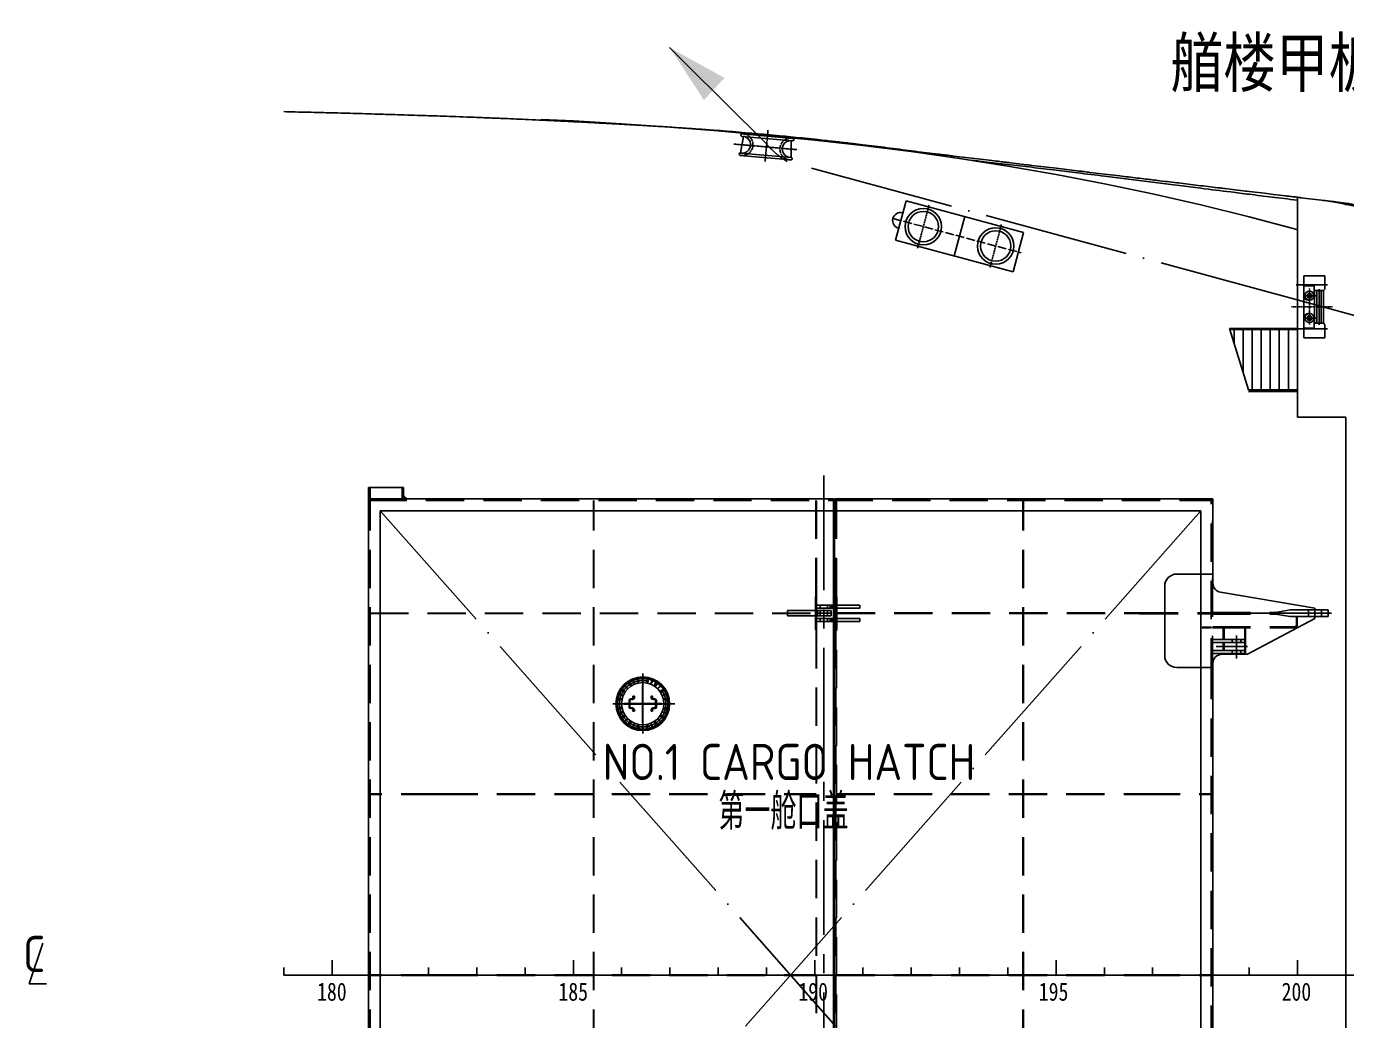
# Model space of a CAD drawing. Header units: millimetres. Extents: x -1838618 to -1600818, y -1770412 to -1553248.
# Drawn here: x -1648272 to -1626393, y -1719455 to -1702972 of the extents above; entities that cross this region are included whole.
import ezdxf

# ---------------------------------------------------------------- set-up
doc = ezdxf.new("R2010")
doc.units = ezdxf.units.MM
doc.header["$LTSCALE"] = 100
for name, pattern in [('$0$CENTER2', [28.575, 19.05, -3.175, 3.175, -3.175]), ('$0$DASHED2', [9.525, 6.35, -3.175]), ('ACAD_ISO02W100', [15, 12, -3]), ('ACAD_ISO04W100', [30, 24, -3, 0, -3]), ('CENTER', [2, 1.25, -0.25, 0.25, -0.25]), ('HC1-TOP$0$CENTER2', [28.575, 19.05, -3.175, 3.175, -3.175]), ('HC1-TOP$0$DASHED2', [9.525, 6.35, -3.175]), ('HC1-TOP$0$PHANTOM', [63.5, 31.75, -6.35, 6.35, -6.35, 6.35, -6.35])]:
    doc.linetypes.add(name, pattern=pattern)
for name, color, linetype in [('$0$K1-CEN', 1, '$0$CENTER2'), ('$0$K1-DASH', 2, '$0$DASHED2'), ('$0$SHAPE_L', 3, 'Continuous'), ('HC1-TOP$0$K1-CEN', 1, 'HC1-TOP$0$CENTER2'), ('HC1-TOP$0$K1-COMP_L', 140, 'HC1-TOP$0$PHANTOM'), ('HC1-TOP$0$K1-DASH', 2, 'HC1-TOP$0$DASHED2'), ('HC1-TOP$0$K2-DASH', 9, 'HC1-TOP$0$DASHED2'), ('HC1-TOP$0$SHAPE_L', 3, 'Continuous'), ('HC1-TOP$0$THICK_L', 3, 'Continuous'), ('HULL', 7, 'Continuous'), ('MOORING', 7, 'Continuous'), ('舷墙边线', 7, 'Continuous'), ('艏楼甲板边线边线', 7, 'Continuous')]:
    doc.layers.add(name, color=color, linetype=linetype)
doc.styles.add('ROMANT', font='', dxfattribs={"width": 0.8})
doc.styles.get("Standard").update_dxf_attribs({"font": 'gbenor.shx', "width": 0.9, "bigfont": 'gbcbig.shx'})
doc.styles.get('ROMANT').set_extended_font_data('SimSun')

# ---------------------------------------------------------------- blocks, each defined once
blk = doc.blocks.new('94')
at = {"color": 4}
for p, q in [((-16800, 0), (-16800, 250)), ((-12800, 0), (-12800, 250)), ((-8800, 0), (-8800, 250)), ((-4800, 0), (-4800, 250)), ((-800, 0), (-800, 250)), ((-17600, 0), (-17600, 125)), ((-17600, 0), (18900, 0)), ((-16800, 0), (-16800, 125)), ((-16000, 0), (-16000, 125)), ((-15200, 0), (-15200, 125)), ((-14400, 0), (-14400, 125)), ((-13600, 0), (-13600, 125)), ((-12800, 0), (-12800, 125)), ((-12000, 0), (-12000, 125)), ((-11200, 0), (-11200, 125)), ((-10400, 0), (-10400, 125)), ((-9600, 0), (-9600, 125)), ((-8800, 0), (-8800, 125)), ((-8000, 0), (-8000, 125)), ((-7200, 0), (-7200, 125)), ((-6400, 0), (-6400, 125)), ((-5600, 0), (-5600, 125)), ((-4800, 0), (-4800, 125)), ((-4000, 0), (-4000, 125)), ((-3200, 0), (-3200, 125)), ((-2400, 0), (-2400, 125)), ((-1600, 0), (-1600, 125)), ((0, 0), (0, 125))]:
    blk.add_line(p, q, dxfattribs=at)
at = {"color": 4, "style": 'ROMANT', "width": 0.8}
for s, p in [('180', (-17047, -423)), ('185', (-13047, -423)), ('190', (-9070, -423)), ('195', (-5086, -423)), ('200', (-1062, -423))]:
    blk.add_text(s, height=300, dxfattribs=at).set_placement(p)
blk = doc.blocks.new('A$C3C867045')
at = {"layer": '$0$K1-CEN', "color": 136}
for p, q in [((-11047, 4831), (-11081, 4809)), ((-11047, 4831), (-11081, 4809)), ((-11081, 4809), (-11047, 4831)), ((-11053, 4803), (-11075, 4837)), ((-11053, 4803), (-11075, 4837)), ((-11053, 4803), (-11075, 4837)), ((-10905, 4882), (-10945, 4874)), ((-10905, 4882), (-10945, 4874)), ((-10945, 4874), (-10905, 4882)), ((-10921, 4858), (-10929, 4897)), ((-10921, 4858), (-10929, 4897)), ((-10921, 4858), (-10929, 4897)), ((-10755, 4874), (-10795, 4882)), ((-10795, 4882), (-10755, 4874)), ((-10755, 4874), (-10795, 4882)), ((-10779, 4858), (-10771, 4897)), ((-10779, 4858), (-10771, 4897)), ((-10779, 4858), (-10771, 4897)), ((-10619, 4809), (-10653, 4831)), ((-10653, 4831), (-10619, 4809)), ((-10619, 4809), (-10653, 4831)), ((-10647, 4803), (-10625, 4837)), ((-10647, 4803), (-10625, 4837)), ((-10647, 4803), (-10625, 4837)), ((-11153, 4703), (-11187, 4725)), ((-11153, 4703), (-11187, 4725)), ((-11153, 4703), (-11187, 4725)), ((-11159, 4731), (-11181, 4697)), ((-11159, 4731), (-11181, 4697)), ((-11181, 4697), (-11159, 4731)), ((-10547, 4703), (-10513, 4725)), ((-10547, 4703), (-10513, 4725)), ((-10547, 4703), (-10513, 4725)), ((-10519, 4697), (-10541, 4731)), ((-10541, 4731), (-10519, 4697)), ((-10519, 4697), (-10541, 4731)), ((-11208, 4571), (-11247, 4579)), ((-11208, 4571), (-11247, 4579)), ((-11208, 4571), (-11247, 4579)), ((-11208, 4429), (-11247, 4421)), ((-11208, 4429), (-11247, 4421)), ((-11208, 4429), (-11247, 4421)), ((-11224, 4595), (-11232, 4555)), ((-11224, 4595), (-11232, 4555)), ((-11232, 4555), (-11224, 4595)), ((-11232, 4445), (-11224, 4405)), ((-11232, 4445), (-11224, 4405)), ((-11224, 4405), (-11232, 4445)), ((-10492, 4571), (-10453, 4579)), ((-10492, 4571), (-10453, 4579)), ((-10492, 4571), (-10453, 4579)), ((-10492, 4429), (-10453, 4421)), ((-10492, 4429), (-10453, 4421)), ((-10492, 4429), (-10453, 4421)), ((-10468, 4555), (-10476, 4595)), ((-10476, 4595), (-10468, 4555)), ((-10468, 4555), (-10476, 4595)), ((-10476, 4405), (-10468, 4445)), ((-10476, 4405), (-10468, 4445)), ((-10468, 4445), (-10476, 4405)), ((-11153, 4297), (-11187, 4275)), ((-11153, 4297), (-11187, 4275)), ((-11153, 4297), (-11187, 4275)), ((-11181, 4303), (-11159, 4269)), ((-11181, 4303), (-11159, 4269)), ((-11159, 4269), (-11181, 4303)), ((-11081, 4191), (-11047, 4169)), ((-11081, 4191), (-11047, 4169)), ((-11047, 4169), (-11081, 4191)), ((-11053, 4197), (-11075, 4163)), ((-11053, 4197), (-11075, 4163)), ((-11053, 4197), (-11075, 4163)), ((-10653, 4169), (-10619, 4191)), ((-10653, 4169), (-10619, 4191)), ((-10619, 4191), (-10653, 4169)), ((-10647, 4197), (-10625, 4163)), ((-10647, 4197), (-10625, 4163)), ((-10647, 4197), (-10625, 4163)), ((-10547, 4297), (-10513, 4275)), ((-10547, 4297), (-10513, 4275)), ((-10547, 4297), (-10513, 4275)), ((-10541, 4269), (-10519, 4303)), ((-10541, 4269), (-10519, 4303)), ((-10519, 4303), (-10541, 4269)), ((-10945, 4126), (-10905, 4118)), ((-10945, 4126), (-10905, 4118)), ((-10905, 4118), (-10945, 4126)), ((-10921, 4142), (-10929, 4103)), ((-10921, 4142), (-10929, 4103)), ((-10921, 4142), (-10929, 4103)), ((-10795, 4118), (-10755, 4126)), ((-10795, 4118), (-10755, 4126)), ((-10755, 4126), (-10795, 4118)), ((-10779, 4142), (-10771, 4103)), ((-10779, 4142), (-10771, 4103)), ((-10779, 4142), (-10771, 4103))]:
    blk.add_line(p, q, dxfattribs=at)
at = {"layer": '$0$K1-CEN', "color": 136, "ltscale": 5}
for p, q in [((-10850, 4999), (-10850, 4006)), ((-11346, 4500), (-10319, 4500))]:
    blk.add_line(p, q, dxfattribs=at)
at = {"layer": '$0$K1-CEN', "color": 136}
for points in [[(-11000, 4633), (-11000, 4596, -0.414214), (-11021, 4575), (-11049, 4575, 0.414214), (-11070, 4554), (-11070, 4446, 0.414214), (-11049, 4425), (-11021, 4425, -0.414214), (-11000, 4404), (-11000, 4366)], [(-10700, 4633), (-10700, 4596, 0.414214), (-10679, 4575), (-10651, 4575, -0.414214), (-10630, 4554), (-10630, 4446, -0.414214), (-10651, 4425), (-10679, 4425, 0.414214), (-10700, 4404), (-10700, 4366)]]:
    blk.add_lwpolyline(points, format="xyb", dxfattribs=at)
blk.add_circle((-10850, 4500), 385, dxfattribs=at)
at = {"layer": '$0$K1-DASH', "color": 136, "ltscale": 2.5}
for p, q in [((-11020, 4901), (-10991, 4831)), ((-11013, 4903), (-10985, 4834)), ((-10985, 4834), (-10991, 4831)), ((-10854, 4935), (-10854, 4860)), ((-10847, 4860), (-10854, 4860)), ((-10847, 4935), (-10847, 4860)), ((-10687, 4903), (-10715, 4834)), ((-10715, 4834), (-10709, 4831)), ((-10680, 4901), (-10709, 4831)), ((-11253, 4663), (-11184, 4635)), ((-11251, 4670), (-11181, 4641)), ((-11181, 4641), (-11184, 4635)), ((-11160, 4805), (-11107, 4752)), ((-11155, 4810), (-11102, 4757)), ((-11102, 4757), (-11107, 4752)), ((-10545, 4810), (-10598, 4757)), ((-10598, 4757), (-10593, 4752)), ((-10540, 4805), (-10593, 4752)), ((-10449, 4670), (-10519, 4641)), ((-10519, 4641), (-10516, 4635)), ((-10447, 4663), (-10516, 4635)), ((-11285, 4503), (-11210, 4503)), ((-11285, 4496), (-11210, 4496)), ((-11210, 4496), (-11210, 4503)), ((-10415, 4503), (-10490, 4503)), ((-10490, 4496), (-10490, 4503)), ((-10415, 4496), (-10490, 4496)), ((-11253, 4337), (-11184, 4365)), ((-11251, 4330), (-11181, 4359)), ((-11181, 4359), (-11184, 4365)), ((-11160, 4195), (-11107, 4248)), ((-11155, 4190), (-11102, 4243)), ((-11102, 4243), (-11107, 4248)), ((-11020, 4099), (-10991, 4169)), ((-11013, 4097), (-10985, 4166)), ((-10985, 4166), (-10991, 4169)), ((-10715, 4166), (-10709, 4169)), ((-10687, 4097), (-10715, 4166)), ((-10680, 4099), (-10709, 4169)), ((-10598, 4243), (-10593, 4248)), ((-10545, 4190), (-10598, 4243)), ((-10540, 4195), (-10593, 4248)), ((-10519, 4359), (-10516, 4365)), ((-10449, 4330), (-10519, 4359)), ((-10447, 4337), (-10516, 4365)), ((-10854, 4065), (-10854, 4140)), ((-10847, 4140), (-10854, 4140)), ((-10847, 4065), (-10847, 4140))]:
    blk.add_line(p, q, dxfattribs=at)
at = {"layer": '$0$K1-DASH', "color": 136}
for p, q in [((-10854, 4815), (-10846, 4815)), ((-10854, 4815), (-10854, 4504)), ((-10846, 4815), (-10846, 4504)), ((-11007, 4625), (-11007, 4595)), ((-11006, 4596), (-11006, 4625)), ((-10994, 4625), (-10994, 4596)), ((-10994, 4625), (-10994, 4595)), ((-10707, 4625), (-10707, 4595)), ((-10706, 4625), (-10706, 4596)), ((-10694, 4596), (-10694, 4625)), ((-10694, 4625), (-10694, 4595)), ((-10850, 4504), (-11165, 4504)), ((-11165, 4496), (-11165, 4504)), ((-11165, 4504), (-11165, 4496)), ((-10850, 4496), (-11165, 4496)), ((-11007, 4375), (-11007, 4405)), ((-11006, 4404), (-11006, 4375)), ((-10994, 4375), (-10994, 4405)), ((-10994, 4375), (-10994, 4404)), ((-10854, 4185), (-10854, 4496)), ((-10850, 4504), (-10535, 4504)), ((-10850, 4496), (-10535, 4496)), ((-10846, 4185), (-10846, 4496)), ((-10707, 4375), (-10707, 4405)), ((-10706, 4375), (-10706, 4404)), ((-10694, 4375), (-10694, 4405)), ((-10694, 4404), (-10694, 4375)), ((-10535, 4504), (-10535, 4496)), ((-10854, 4185), (-10846, 4185))]:
    blk.add_line(p, q, dxfattribs=at)
for centre, radius, start, end in [((-11021, 4596), 15, 356.1774, 0), ((-11021, 4596), 27, 357.8774, 0), ((-10679, 4596), 27, 180, 182.1226), ((-10679, 4596), 15, 180, 183.8226), ((-11021, 4404), 15, 0, 3.8226), ((-11021, 4404), 27, 0, 2.1226), ((-10679, 4404), 27, 177.8774, 180), ((-10679, 4404), 15, 176.1774, 180)]:
    blk.add_arc(centre, radius, start, end, dxfattribs=at)
at = {"layer": '$0$SHAPE_L', "color": 136}
for p, q in [((-10988, 4625), (-11013, 4625)), ((-11013, 4625), (-11013, 4595)), ((-10988, 4595), (-11013, 4595)), ((-11006, 4625), (-10994, 4625)), ((-10988, 4625), (-10988, 4595)), ((-10713, 4625), (-10688, 4625)), ((-10713, 4625), (-10713, 4595)), ((-10713, 4595), (-10688, 4595)), ((-10694, 4625), (-10706, 4625)), ((-10688, 4625), (-10688, 4595)), ((-11076, 4446), (-11076, 4554)), ((-11064, 4554), (-11064, 4446)), ((-11049, 4581), (-11021, 4581)), ((-11021, 4569), (-11049, 4569)), ((-11049, 4431), (-11021, 4431)), ((-11021, 4419), (-11049, 4419)), ((-10988, 4405), (-11013, 4405)), ((-11013, 4375), (-11013, 4405)), ((-10988, 4375), (-10988, 4405)), ((-10713, 4405), (-10688, 4405)), ((-10713, 4375), (-10713, 4405)), ((-10688, 4375), (-10688, 4405)), ((-10651, 4581), (-10679, 4581)), ((-10679, 4569), (-10651, 4569)), ((-10651, 4431), (-10679, 4431)), ((-10679, 4419), (-10651, 4419)), ((-10636, 4554), (-10636, 4446)), ((-10624, 4446), (-10624, 4554)), ((-10988, 4375), (-11013, 4375)), ((-10713, 4375), (-10688, 4375))]:
    blk.add_line(p, q, dxfattribs=at)
for points in [[(-11081, 4819), (-11072, 4805), (-11054, 4806), (-11047, 4821), (-11056, 4836), (-11074, 4835)], [(-10942, 4883), (-10938, 4866), (-10922, 4861), (-10909, 4872), (-10912, 4889), (-10928, 4895)], [(-10788, 4889), (-10791, 4872), (-10778, 4861), (-10762, 4866), (-10758, 4883), (-10772, 4895)], [(-10644, 4836), (-10653, 4821), (-10646, 4806), (-10628, 4805), (-10619, 4819), (-10626, 4835)], [(-11186, 4706), (-11171, 4697), (-11156, 4704), (-11155, 4722), (-11169, 4731), (-11185, 4724)], [(-10531, 4731), (-10545, 4722), (-10544, 4704), (-10529, 4697), (-10514, 4706), (-10515, 4724)], [(-11239, 4562), (-11222, 4559), (-11211, 4572), (-11216, 4588), (-11233, 4592), (-11245, 4578)], [(-11233, 4408), (-11216, 4412), (-11211, 4428), (-11222, 4441), (-11239, 4438), (-11245, 4422)], [(-10467, 4592), (-10484, 4588), (-10489, 4572), (-10478, 4559), (-10461, 4562), (-10455, 4578)], [(-10461, 4438), (-10478, 4441), (-10489, 4428), (-10484, 4412), (-10467, 4408), (-10455, 4422)], [(-11169, 4269), (-11155, 4278), (-11156, 4296), (-11171, 4303), (-11186, 4294), (-11185, 4276)], [(-11056, 4164), (-11047, 4179), (-11054, 4194), (-11072, 4195), (-11081, 4181), (-11074, 4165)], [(-10619, 4181), (-10628, 4195), (-10646, 4194), (-10653, 4179), (-10644, 4164), (-10626, 4165)], [(-10514, 4294), (-10529, 4303), (-10544, 4296), (-10545, 4278), (-10531, 4269), (-10515, 4276)], [(-10912, 4111), (-10909, 4128), (-10922, 4139), (-10938, 4134), (-10942, 4117), (-10928, 4105)], [(-10758, 4117), (-10762, 4134), (-10778, 4139), (-10791, 4128), (-10788, 4111), (-10772, 4105)]]:
    blk.add_lwpolyline(points, close=True, dxfattribs=at)
for centre, radius in [((-10850, 4500), 445), ((-10850, 4500), 435), ((-10850, 4500), 420), ((-11064, 4820), 10.5), ((-11064, 4820), 10.2), ((-10925, 4878), 10.5), ((-10925, 4878), 10.2), ((-10775, 4878), 10.2), ((-10775, 4878), 10.5), ((-10636, 4820), 10.5), ((-10636, 4820), 10.2), ((-11170, 4714), 10.5), ((-11170, 4714), 10.2), ((-10530, 4714), 10.2), ((-10530, 4714), 10.5), ((-11228, 4575), 10.5), ((-11228, 4575), 10.2), ((-11228, 4425), 10.2), ((-11228, 4425), 10.5), ((-10472, 4575), 10.5), ((-10472, 4575), 10.2), ((-10472, 4425), 10.2), ((-10472, 4425), 10.5), ((-11170, 4286), 10.5), ((-11170, 4286), 10.2), ((-11064, 4180), 10.2), ((-11064, 4180), 10.5), ((-10636, 4180), 10.5), ((-10636, 4180), 10.2), ((-10530, 4286), 10.5), ((-10530, 4286), 10.2), ((-10925, 4122), 10.5), ((-10925, 4122), 10.2), ((-10775, 4122), 10.2), ((-10775, 4122), 10.5)]:
    blk.add_circle(centre, radius, dxfattribs=at)
for centre, radius, start, end in [((-11021, 4596), 15, 270, 356.1774), ((-11021, 4596), 27, 270, 357.8774), ((-10679, 4596), 27, 182.1226, 270), ((-10679, 4596), 15, 183.8226, 270), ((-11049, 4554), 27, 90, 180), ((-11049, 4446), 27, 180, 270), ((-11049, 4554), 15, 90, 180), ((-11049, 4446), 15, 180, 270), ((-11021, 4404), 27, 2.1226, 90), ((-11021, 4404), 15, 3.8226, 90), ((-10679, 4404), 27, 90, 177.8774), ((-10679, 4404), 15, 90, 176.1774), ((-10651, 4554), 27, 0, 90), ((-10651, 4554), 15, 0, 90), ((-10651, 4446), 27, 270, 0), ((-10651, 4446), 15, 270, 0)]:
    blk.add_arc(centre, radius, start, end, dxfattribs=at)
at = {"color": 136, "linetype": 'Continuous', "lineweight": -2}
for p, q in [((290, 6055), (510, 6055)), ((290, 5945), (510, 5945)), ((510, 6055), (510, 5945))]:
    blk.add_line(p, q, dxfattribs=at)
at = {"layer": 'HC1-TOP$0$K1-CEN', "color": 136}
for p, q in [((-7850, 8287), (-7850, -8287)), ((-7722, 6000), (-7976, 6000)), ((-1483, 6000), (-26, 6000)), ((-1010, 5249), (-1010, 5630)), ((-1349, 5450), (-826, 5450))]:
    blk.add_line(p, q, dxfattribs=at)
at = {"layer": 'HC1-TOP$0$K1-CEN', "color": 136, "ltscale": 0.5}
blk.add_line((-202, 6000), (565, 6000), dxfattribs=at)
at = {"layer": 'HC1-TOP$0$K1-CEN', "color": 136, "ltscale": 0.25}
blk.add_line((290, 6073), (290, 5924), dxfattribs=at)
at = {"layer": 'HC1-TOP$0$K1-COMP_L', "color": 136}
for p, q in [((-7910, 6135), (-7910, 6085)), ((-7790, 6135), (-7790, 6085)), ((-7744, 6135), (-7744, 6085)), ((-7714, 6135), (-7714, 6085)), ((-7986, 5955), (-7986, 6045)), ((-7956, 5955), (-7956, 6045)), ((-7910, 5955), (-7910, 6045)), ((-7910, 5865), (-7910, 5915)), ((-7790, 5955), (-7790, 6045)), ((-7790, 5865), (-7790, 5915)), ((-7744, 5865), (-7744, 5915)), ((-7714, 5865), (-7714, 5915))]:
    blk.add_line(p, q, dxfattribs=at)
for points in [[(-7970, 6085), (-7250, 6085), (-7250, 6135), (-7970, 6135)], [(-7730, 6045), (-8450, 6045), (-8450, 5955), (-7730, 5955)], [(-7970, 5915), (-7250, 5915), (-7250, 5865), (-7970, 5865)]]:
    blk.add_lwpolyline(points, close=True, dxfattribs=at)
at = {"layer": 'HC1-TOP$0$K1-DASH', "color": 136}
for p, q in [((-15380, 7880), (-15380, 8068)), ((-15368, 7880), (-15368, 8068)), ((-14840, 7880), (-14840, 8068)), ((-14828, 7880), (-14828, 8068)), ((-1410, 6015), (-380, 6015)), ((-1410, 5985), (-380, 5985)), ((-372, 6001), (-380, 6015)), ((-372, 5999), (-380, 5985)), ((-372, 5999), (-372, 6001)), ((-370, 6001), (-362, 6015)), ((-370, 5999), (-370, 6001)), ((-370, 5999), (-362, 5985)), ((-362, 6015), (-120, 6055)), ((-120, 5945), (-362, 5985)), ((-120, 6055), (290, 6055)), ((-120, 5945), (290, 5945)), ((-18, 5945), (-18, 5805)), ((-3, 5945), (-3, 5805)), ((183, 6055), (183, 5945)), ((397, 6055), (397, 5945)), ((-1410, 5775), (-48, 5775)), ((-1410, 5760), (-48, 5760)), ((-1229, 5760), (-1229, 5565)), ((-1214, 5760), (-1214, 5565)), ((-870, 5344), (-870, 5760)), ((-860, 5344), (-860, 5760)), ((-1408, 5565), (-870, 5565)), ((-1408, 5515), (-870, 5515)), ((-1229, 5515), (-1229, 5384)), ((-1214, 5515), (-1214, 5384)), ((-1081, 5515), (-1081, 5565)), ((-940, 5515), (-940, 5565)), ((-870, 5515), (-870, 5565)), ((-1408, 5384), (-870, 5384)), ((-1408, 5334), (-870, 5334)), ((-1081, 5334), (-1081, 5384)), ((-940, 5334), (-940, 5384)), ((-870, 5334), (-870, 5384)), ((-870, 5344), (-860, 5344))]:
    blk.add_line(p, q, dxfattribs=at)
blk.add_lwpolyline([(-1580, 5770), (-1580, 5760), (-1430, 5760), (-1430, 5770)], close=True, dxfattribs=at)
for centre, radius, start, end in [((-371, 5978), 38, 76.1839, 103.8161), ((-371, 6022), 38, 256.1839, 283.8161), ((-48, 5805), 45, 270, 0), ((-48, 5805), 30, 270, 0)]:
    blk.add_arc(centre, radius, start, end, dxfattribs=at)
at = {"layer": 'HC1-TOP$0$K2-DASH', "color": 136}
for p, q in [((-15395, 7880), (-7690, 7880)), ((-7670, 7880), (-1430, 7880)), ((-1430, 4950), (-1430, 7895)), ((-1410, 4990), (-1410, 7895)), ((-15395, 7870), (-7690, 7870)), ((-15380, -7870), (-15380, 7870)), ((-15370, -7870), (-15370, 7870)), ((-11668, -7870), (-11668, 7870)), ((-11660, -7870), (-11660, 7870)), ((-7980, 7870), (-7980, 6280)), ((-7970, 7870), (-7970, 6280)), ((-7670, 7870), (-1430, 7870)), ((-7650, 7870), (-7650, 6280)), ((-7640, 6280), (-7640, 7870)), ((-4550, -7870), (-4550, 7870)), ((-4542, -7870), (-4542, 7870)), ((-7980, 6280), (-7986, 6262)), ((-7986, 6262), (-7986, 5744)), ((-7980, 6280), (-7970, 6280)), ((-7970, 6280), (-7970, 5720)), ((-7640, 6280), (-7650, 6280)), ((-7650, 6280), (-7650, 5720)), ((-7640, 6280), (-7634, 6262)), ((-7634, 6262), (-7634, 5741)), ((-15370, 6004), (-7986, 6004)), ((-15370, 5996), (-7986, 5996)), ((-7634, 6005), (-2630, 6005)), ((-7634, 5995), (-2630, 5995)), ((-2630, 6005), (-2610, 6010)), ((-2630, 5995), (-2630, 6005)), ((-2630, 5995), (-2610, 5990)), ((-2610, 6010), (-1430, 6010)), ((-2610, 5990), (-1430, 5990)), ((-7978, 5720), (-7986, 5744)), ((-7978, 5720), (-7978, -5720)), ((-7978, 5720), (-7970, 5720)), ((-7970, 5720), (-7970, -5720)), ((-7650, 5720), (-7650, -5720)), ((-7641, 5720), (-7650, 5720)), ((-7641, 5720), (-7634, 5741)), ((-7641, -5720), (-7641, 5720)), ((-1430, -4950), (-1430, 4950)), ((-1430, 4950), (-1420, 4950)), ((-1420, 4950), (-1410, 4990)), ((-1420, -4950), (-1420, 4950)), ((-14220, 3005), (-15370, 3005)), ((-14220, 2995), (-15370, 2995)), ((-14220, 3005), (-14220, 2995)), ((-14220, 3004), (-7978, 3004)), ((-14220, 2996), (-7978, 2996)), ((-7641, 3004), (-2580, 3004)), ((-7641, 2996), (-2580, 2996)), ((-2580, 3005), (-1430, 3005)), ((-2580, 3005), (-2580, 2995)), ((-2580, 2995), (-1430, 2995)), ((-14220, 5), (-15370, 5)), ((-14220, 5), (-14220, -5)), ((-14220, 4), (-7978, 4)), ((-7641, 4), (-2580, 4)), ((-2580, 5), (-1430, 5)), ((-2580, 5), (-2580, -5)), ((-14220, -5), (-15370, -5)), ((-14220, -4), (-7978, -4)), ((-7641, -4), (-2580, -4)), ((-2580, -5), (-1430, -5))]:
    blk.add_line(p, q, dxfattribs=at)
at = {"layer": 'HC1-TOP$0$SHAPE_L', "color": 136}
for p, q in [((-15395, 8088), (-15395, -8088)), ((-14815, 8088), (-15395, 8088)), ((-15395, 7895), (-7690, 7895)), ((-14815, 7960), (-14815, 8088)), ((-14765, 7910), (-14765, 7895)), ((-7690, -7895), (-7690, 7895)), ((-7670, -7895), (-7670, 7895)), ((-7670, 7895), (-1400, 7895)), ((-1400, 6499), (-1400, 7895)), ((-2000, 6650), (-1400, 6650)), ((-1275, 6351), (290, 6085)), ((290, 5915), (-830, 5320)), ((290, 6085), (290, 5915)), ((-1250, 5320), (-830, 5320)), ((-2000, 5100), (-1400, 5100)), ((-1400, 5170), (-1400, -5171))]:
    blk.add_line(p, q, dxfattribs=at)
for radius in [445, 435, 350]:
    blk.add_circle((-10850, 4500), radius, dxfattribs=at)
for centre, radius, start, end in [((-14765, 7960), 50, 180, 270), ((-2000, 6450), 200, 90, 180), ((-1250, 6499), 150, 180, 260.3604), ((-1250, 5170), 150, 90, 180)]:
    blk.add_arc(centre, radius, start, end, dxfattribs=at)
at = {"layer": 'HC1-TOP$0$THICK_L', "color": 136}
blk.add_line((-2200, 5300), (-2200, 6450), dxfattribs=at)
blk.add_arc((-2000, 5300), 200, 180, 270, dxfattribs=at)
blk = doc.blocks.new('panama chock')
at = {"layer": 'MOORING', "linetype": 'ACAD_ISO04W100', "ltscale": 0.01}
for p, q in [((-22, -242), (25, 278)), ((505, -45), (-543, 48))]:
    blk.add_line(p, q, dxfattribs=at)
at = {"layer": 'MOORING'}
for p, q in [((-432, -100), (-383, 174)), ((432, 100), (-408, 175)), ((436, 140), (-404, 215)), ((408, -175), (411, 105)), ((404, -215), (-439, -141)), ((414, -176), (-436, -101))]:
    blk.add_line(p, q, dxfattribs=at)
at = {"layer": 'MOORING', "linetype": 'ACAD_ISO02W100', "ltscale": 0.05}
for centre, start, end in [((-403, 37), 258.5643, 82.3252), ((403, -35), 87.5085, 271.2694)]:
    blk.add_arc(centre, 180, start, end, dxfattribs=at)
at = {"layer": 'MOORING'}
for centre, radius, start, end in [((-403, 37), 140, 258.0267, 82.8627), ((-406, 195), 20, 84.9169, 264.9169), ((403, -35), 140, 86.971, 271.807), ((434, 120), 20, 264.9169, 84.9169), ((-434, -120), 20, 84.9169, 264.9169), ((406, -195), 20, 264.9169, 84.9169)]:
    blk.add_arc(centre, radius, start, end, dxfattribs=at)
blk = doc.blocks.new('F3')
for p, q in [((-252, 288), (-252, 508)), ((94, 508), (-252, 508)), ((94, -522), (94, 508)), ((-297, 358), (221, 358)), ((-233, 263), (-252, 288)), ((-233, -277), (-233, 263)), ((-233, 263), (-83, 263)), ((-196, -277), (-196, 263)), ((-158, -304), (-158, 285)), ((-120, -277), (-120, 263)), ((-83, -277), (-83, 263)), ((-75, 178), (-75, 344)), ((-75, 344), (94, 344)), ((-115, 178), (103, 178)), ((-124, -192), (103, -192)), ((-75, -192), (-75, -358)), ((-297, -372), (221, -372)), ((-233, -277), (-252, -302)), ((-252, -522), (-252, -302)), ((-233, -277), (-83, -277)), ((-75, -358), (94, -358)), ((94, -522), (-252, -522))]:
    blk.add_line(p, q)
for centre, radius in [((0, 178), 75), ((0, 178), 37.7), ((0, -192), 37.7)]:
    blk.add_circle(centre, radius)
for start, end in [(180, 90), (90, 180)]:
    blk.add_arc((0, -192), 75, start, end)
for points in [[(0, 103), (16, 104), (43, 105), (74, 125), (90, 150), (93, 168), (94, 178)], [(0, -117), (16, -117), (43, -118), (74, -138), (90, -164), (93, -182), (94, -192)]]:
    blk.add_open_spline(points, degree=3, knots=[0, 0, 0, 0, 47.006103, 80.631435, 105.112826, 134.932648, 134.932648, 134.932648, 134.932648])
at = {"layer": 'HULL', "color": 4, "linetype": 'CENTER', "ltscale": 0.1}
for p, q in [((0, -300), (0, 300)), ((-381, -6), (297, -6))]:
    blk.add_line(p, q, dxfattribs=at)

msp = doc.modelspace()

# ---------------------------------------------------------------- linework, layer by layer
at = {"color": 6}
for p, q in [((-1627207.4, -1705806.1), (-1627207.4, -1709452)), ((-1627207.4, -1709452), (-1626407.4, -1709452)), ((-1626407.4, -1709452), (-1626407.4, -1718702)), ((-1626407.4, -1727952), (-1626407.4, -1718702))]:
    msp.add_line(p, q, dxfattribs=at)
at = {"color": 2}
for p, q in [((-1628335.6, -1707978.6), (-1628017.4, -1708998.6)), ((-1627207.4, -1707978.6), (-1628335.6, -1707978.6)), ((-1627207.4, -1707998.6), (-1628329.4, -1707998.6)), ((-1628257.4, -1707998.6), (-1628257.4, -1708229.3)), ((-1628107.4, -1707998.6), (-1628107.4, -1708710.1)), ((-1627957.4, -1707998.6), (-1627957.4, -1708998.6)), ((-1627807.4, -1707998.6), (-1627807.4, -1708998.6)), ((-1627657.4, -1707998.6), (-1627657.4, -1708998.6)), ((-1627507.4, -1707998.6), (-1627507.4, -1708998.6)), ((-1627357.4, -1707998.6), (-1627357.4, -1708998.6)), ((-1627207.4, -1709022.5), (-1628019.3, -1709022.5)), ((-1627207.4, -1708998.6), (-1628017.4, -1708998.6)), ((-1647998.8, -1718169.4), (-1648225.1, -1718845)), ((-1648225.1, -1718845), (-1647936.6, -1718845))]:
    msp.add_line(p, q, dxfattribs=at)
at = {"color": 9, "linetype": 'ACAD_ISO04W100'}
for p, q in [((-1642407.4, -1711002), (-1628807.4, -1726402)), ((-1628807.4, -1711002), (-1642407.4, -1726402))]:
    msp.add_line(p, q, dxfattribs=at)
at = {"color": 3, "linetype": 'ACAD_ISO02W100', "ltscale": 30}
for p, q in [((-1642407.4, -1726402), (-1642407.4, -1711002)), ((-1642407.4, -1711002), (-1628807.4, -1711002)), ((-1628807.4, -1726402), (-1628807.4, -1711002))]:
    msp.add_line(p, q, dxfattribs=at)
at = {"color": 9, "linetype": 'ACAD_ISO04W100', "elevation": -590}
msp.add_lwpolyline([(-1620092.2, -1709468.1), (-1627152, -1707521), (-1635665.8, -1705211.2, -0.0864753), (-1636033.2, -1704891.4), (-1637336.3, -1703596.3), (-1637612.8, -1703321.9)], format="xyb", dxfattribs=at)
at = {"color": 6}
msp.add_lwpolyline([(-1639740.2, -1704513), (-1639207.4, -1704540), (-1638407.4, -1704589), (-1637607.4, -1704644.2), (-1636807.4, -1704705.6), (-1636007.4, -1704779.4), (-1635207.4, -1704857.2), (-1634407.4, -1704948.8), (-1633607.4, -1705048), (-1632807.4, -1705161.8), (-1632007.4, -1705288.2), (-1631207.4, -1705427.4), (-1630407.4, -1705582), (-1629607.4, -1705749.4), (-1628807.4, -1705932.8), (-1628007.4, -1706130.6), (-1627217.4, -1706341.4)], dxfattribs=at)
msp.add_lwpolyline([(-1639740.2, -1704513), (-1639207.4, -1704540), (-1638407.4, -1704589), (-1637607.4, -1704644.2), (-1636807.4, -1704705.6), (-1636007.4, -1704779.4), (-1635207.4, -1704857.2), (-1634407.4, -1704948.8), (-1633607.4, -1705048), (-1632807.4, -1705161.8), (-1632007.4, -1705288.2), (-1631207.4, -1705427.4), (-1630407.4, -1705582), (-1629607.4, -1705749.4), (-1628807.4, -1705932.8), (-1628007.4, -1706130.6), (-1627217.4, -1706341.4)], dxfattribs=at)
for points in [[(-1632622.6, -1705191, -0.000357), (-1632399.3, -1705216.3, -0.00068), (-1632007.4, -1705261.4, -0.0005895), (-1631610.8, -1705308.2, -0.000567), (-1631207.4, -1705356.6, -0.000373), (-1630850.5, -1705400.2, -0.0003261), (-1630407.4, -1705454.9), (-1629607.4, -1705555.1), (-1628807.4, -1705655.8, 0.000183), (-1628312.8, -1705717.6, 0.0001903), (-1628007.4, -1705755.5, 0.0004074), (-1627625.8, -1705802.5, 0.0003428), (-1627217.4, -1705852, 0.0004116)], [(-1627207.4, -1705806.1, 0.0004116), (-1626811, -1705853.6, 0.0003615), (-1626407.4, -1705901.3, -0.0019711), (-1626013.2, -1705981.9, -0.0019105)]]:
    msp.add_lwpolyline(points, format="xyb", dxfattribs=at)
at = {"layer": 'HULL'}
msp.add_line((-1632720, -1706126.1, -590), (-1632894.8, -1706778, -590), dxfattribs=at)
at = {"layer": 'HULL', "color": 9}
msp.add_solid([(-1637043.6, -1704192.8, -590), (-1637612.8, -1703321.9, -590), (-1636703, -1703826.7, -590)], dxfattribs=at)
at = {"layer": 'MOORING'}
for p, q in [((-1633693.6, -1705865, -590), (-1633868.4, -1706516.9, -590)), ((-1633693.6, -1705865, -590), (-1631746.4, -1706387.1, -590)), ((-1631746.4, -1706387.1, -590), (-1631921.2, -1707039.1, -590)), ((-1633868.4, -1706516.9, -590), (-1631921.2, -1707039.1, -590))]:
    msp.add_line(p, q, dxfattribs=at)
at = {"layer": 'MOORING', "linetype": 'CENTER', "ltscale": 0.1}
for p, q in [((-1633311.4, -1705933.8, -590), (-1633503, -1706648.3, -590)), ((-1632111.8, -1706255.5, -590), (-1632303.4, -1706970, -590))]:
    msp.add_line(p, q, dxfattribs=at)
at = {"layer": 'MOORING', "linetype": 'ACAD_ISO04W100', "ltscale": 0.06}
msp.add_line((-1633911.4, -1706156, -590), (-1631783.3, -1706726.7, -590), dxfattribs=at)
at = {"layer": 'MOORING'}
for centre, radius in [((-1633407.2, -1706291.2, -590), 301.5), ((-1633407.2, -1706291.2, -590), 252), ((-1632207.6, -1706612.9, -590), 301.5), ((-1632207.6, -1706612.9, -590), 252)]:
    msp.add_circle(centre, radius, dxfattribs=at)
msp.add_arc((-1633781, -1706191, -590), 135, 74.98839, 254.98839, dxfattribs=at)
at = {"layer": '舷墙边线', "color": 4, "elevation": -590}
msp.add_lwpolyline([(-1644007.4, -1704385.7, -0.000237), (-1643817.5, -1704390.1, -0.000214), (-1643607.4, -1704395.1, -0.000217), (-1643396.1, -1704400.3, -0.000243), (-1643207.4, -1704405.1, -0.00025), (-1643015.2, -1704410.2, -0.000232), (-1642807.4, -1704415.9, -0.000224), (-1642602.4, -1704421.8, -0.000236), (-1642407.4, -1704427.5, -0.00022), (-1642220.5, -1704433.1, -0.000193), (-1642007.4, -1704439.8, -0.0002), (-1641791.7, -1704446.6, -0.000234), (-1641607.4, -1704452.7, -0.000246), (-1641416.9, -1704459.1, -0.000224), (-1641207.4, -1704466.4, -0.000344), (-1640973.1, -1704474.7, -0.000487), (-1640807.4, -1704480.9, -0.000474), (-1640646.6, -1704487.3, -0.000319), (-1640407.4, -1704497.1, -0.000187), (-1640195.7, -1704506, -0.00021), (-1640007.4, -1704514, -0.000395), (-1639773.3, -1704524.3, -0.000558), (-1639607.4, -1704531.9, -0.000558), (-1639441.6, -1704539.9, -0.000395), (-1639207.4, -1704551.6, -0.000204), (-1639022.4, -1704561.1, -0.000175), (-1638807.4, -1704572.3, -0.000305), (-1638566.2, -1704585.1, -0.000463), (-1638407.4, -1704593.7, -0.000553), (-1638220.5, -1704604.3, -0.000485), (-1638007.4, -1704616.8, -0.000692), (-1637774.2, -1704631, -0.000968), (-1637607.4, -1704641.7, -0.000843), (-1637470, -1704651.1, -0.000441), (-1637207.4, -1704669.6, -0.000137), (-1636954.8, -1704687.7, -0.000235), (-1636807.4, -1704698.4, -0.000143), (-1636776, -1704700.7, -0.000244), (-1636757.6, -1704702, -0.001752), (-1636624.2, -1704712.4, -0.001078), (-1636407.4, -1704730.6, -0.000504), (-1636199.4, -1704748.7, -0.000546), (-1636007.4, -1704765.7, -0.000811), (-1635783.2, -1704786.3, -0.001034), (-1635607.4, -1704803.1, -0.001152), (-1635417, -1704822.1, -0.001046), (-1635207.4, -1704844, -0.000765), (-1635033.5, -1704862.8, -0.000588), (-1634807.4, -1704887.8, -0.000696), (-1634573.5, -1704914.3, -0.00098), (-1634407.4, -1704933.7, -0.001208), (-1634212.2, -1704957.3, -0.001151), (-1634007.4, -1704983.1, -0.001136), (-1633803.8, -1705009.7, -0.001177), (-1633607.4, -1705036.3, 0.000008), (-1633490.8, -1705050.3), (-1633207.4, -1705084.3, -0.000004), (-1633072.1, -1705100.6, -0.000007), (-1632997.3, -1705109.6, -0.000007), (-1632902.4, -1705121), (-1632807.4, -1705132.4, 0.000009), (-1632607.7, -1705156.4), (-1632407.4, -1705180.4), (-1632317.6, -1705191.2), (-1632227.7, -1705202, 0.000003), (-1632111.3, -1705216, 0.000004), (-1632007.4, -1705228.5, 0.000002), (-1631963.4, -1705233.8), (-1631870.5, -1705244.9), (-1631698.1, -1705265.7, -0.000003), (-1631607.4, -1705276.6), (-1631407.7, -1705300.6), (-1631207.4, -1705324.6), (-1630860.1, -1705366.4, -0.000007), (-1630807.4, -1705372.7, -0.000001), (-1630775.5, -1705376.5, 0.000002), (-1630743.6, -1705380.3, 0.000008), (-1630640.7, -1705392.7), (-1630407.4, -1705420.7), (-1630151.6, -1705451.5, -0.000009), (-1630007.4, -1705468.8, 0.000014), (-1629717.2, -1705503.7, 0.000042), (-1629617.1, -1705515.7, 0.000001), (-1629612.2, -1705516.3, -0.000001), (-1629607.4, -1705516.8, -0.000046), (-1629526.4, -1705526.6, -0.000012), (-1629207.4, -1705564.9, 0.000012), (-1629183.2, -1705567.8), (-1628807.4, -1705613, -0.000005), (-1628649, -1705632, 0.000008), (-1628490.3, -1705651.1, 0.000002), (-1628456.2, -1705655.2, 0.000001), (-1628407.4, -1705661), (-1628236.9, -1705681.5, -0.000005), (-1628066, -1705702, -0.000001), (-1628044.6, -1705704.6), (-1628007.4, -1705709.1), (-1627752.5, -1705739.7, -0.000005), (-1627607.4, -1705757.1), (-1627401, -1705781.9, 0.000007), (-1627363.6, -1705786.4, 0.000006), (-1627285.5, -1705795.8, -0.000005), (-1627207.4, -1705805.2, -0.000015), (-1627007.6, -1705829.2), (-1626807.4, -1705853.3, 0.000018), (-1626576.2, -1705881, 0.000024), (-1626407.4, -1705901.3, -0.001289), (-1626206.8, -1705940.3, -0.001296)], format="xyb", dxfattribs=at)
at = {"layer": '艏楼甲板边线边线', "color": 3, "elevation": -590}
msp.add_lwpolyline([(-1626652.4, -1705872.4, -0.000341), (-1626524.7, -1705898.3, -0.000371), (-1626407.4, -1705922.3, -0.000633), (-1626211, -1705962.9, -0.00061)], format="xyb", dxfattribs=at)

# ---------------------------------------------------------------- block references
msp.add_blockref('A$C3C867045', (-1627207.4, -1718702))
at = {"color": 7}
msp.add_blockref('94', (-1626407.4, -1718702), dxfattribs=at)
at = {"layer": 'HULL', "color": 2}
msp.add_blockref('panama chock', (-1636007.4, -1704970.5, -590), dxfattribs=at)
at = {"layer": 'HULL', "color": 1, "xscale": -1}
msp.add_blockref('F3', (-1627007.4, -1707616.1, -590), dxfattribs=at)

# ---------------------------------------------------------------- texts
at = {"color": 4, "style": 'ROMANT', "width": 0.8}
msp.add_text('艏楼甲板', height=800, dxfattribs=at).set_placement((-1629309, -1703973.1))
at = {"color": 2}
for s, p in [('NO.1 CARGO HATCH', (-1638720.2, -1715466.7)), ('第一舱口盖', (-1636805.1, -1716289.7)), ('C', (-1648327, -1718650.3))]:
    msp.add_text(s, height=600, dxfattribs=at).set_placement(p)

doc.saveas('drawing.dxf')
